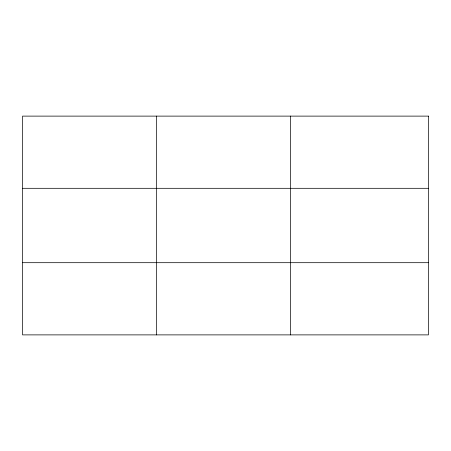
<?xml version="1.0" encoding="UTF-8"?>
<svg xmlns="http://www.w3.org/2000/svg" width="451" height="451" viewBox="0 0 451 451"><rect width="100%" height="100%" fill="white"/><g stroke="black" fill="none" stroke-linecap="round" stroke-linejoin="round"><path stroke-width="0.68" d="M156.497 116.116L156.497 334.884M290.444 116.116L290.444 334.884M22.55 188.309L428.45 188.309M22.55 262.691L428.45 262.691M428.45 116.116L428.45 334.884L22.55 334.884L22.55 116.116L428.45 116.116"/></g></svg>
